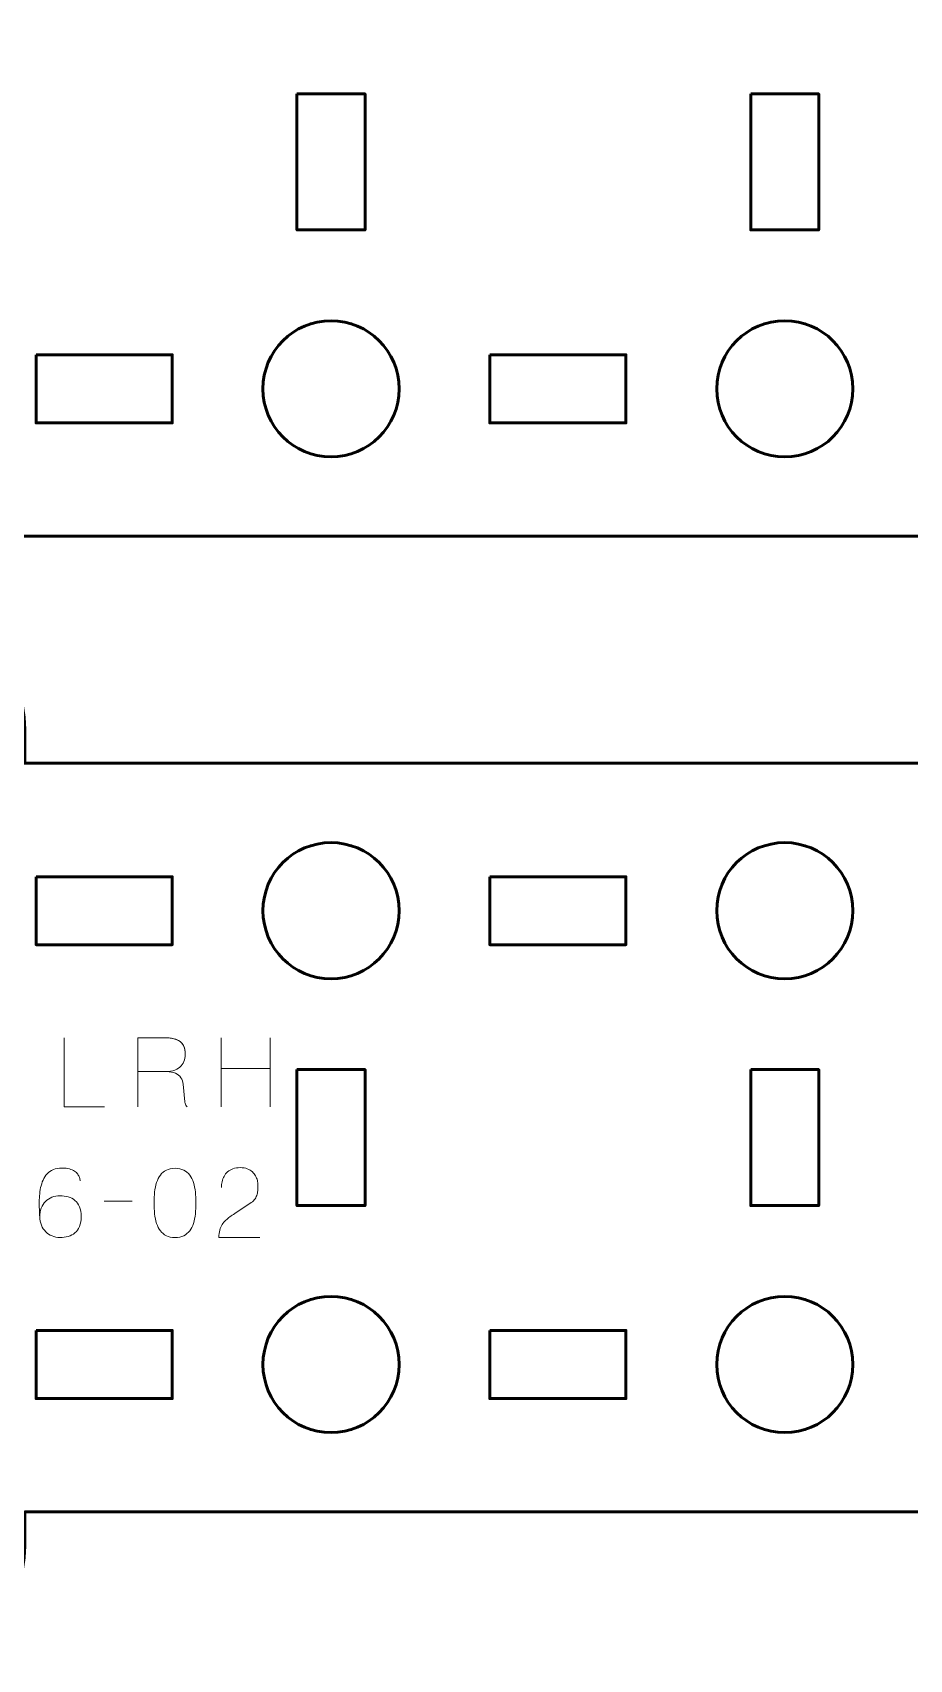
# Model space of a CAD drawing. Header units: centimetres. Extents: x -26.1 to 5.1, y -32.2 to 2.5.
# Drawn here: x -22.82 to -18.95, y -27.33 to -20.15 of the extents above; entities that cross this region are included whole.
import ezdxf

# ---------------------------------------------------------------- set-up
doc = ezdxf.new("R2010")
doc.units = ezdxf.units.CM
doc.header["$MEASUREMENT"] = 0
doc.layers.add('Layer 1', color=7, linetype='Continuous')

msp = doc.modelspace()

# ---------------------------------------------------------------- linework, layer by layer
at = {"layer": 'Layer 1', "color": 114, "lineweight": 53}
for points, knots in [([(-18.15001, -15.07498), (-18.15001, -15.07498), (-18.15001, -5.57495), (-18.15001, -5.57495), (-18.15001, -5.57495), (-18.15001, -5.29798), (-17.92692, -5.07499), (-17.64992, -5.07499), (-17.64992, -5.07499), (-17.64992, -5.07499), (-15.09999, -5.07499), (-15.09999, -5.07499), (-15.09999, -5.07499), (-15.09999, -5.07499), (-15.09999, -8.72499), (-15.09999, -8.72499), (-15.09999, -8.72499), (-15.09999, -9.05631), (-14.83131, -9.32499), (-14.49999, -9.32499), (-14.49999, -9.32499), (-14.16867, -9.32499), (-13.89999, -9.05631), (-13.89999, -8.72499), (-13.89999, -8.72499), (-13.89999, -8.72499), (-13.89999, -5.07499), (-13.89999, -5.07499), (-13.89999, -5.07499), (-13.89999, -5.07499), (-11.34995, -5.07499), (-11.34995, -5.07499), (-11.34995, -5.07499), (-11.07298, -5.07499), (-10.84999, -5.29798), (-10.84999, -5.57495), (-10.84999, -5.57495), (-10.84999, -5.57495), (-10.84999, -15.07498), (-10.84999, -15.07498), (-10.84999, -15.07498), (-10.84999, -15.07498), (-3.34996, -15.07498), (-3.34996, -15.07498), (-3.34996, -15.07498), (-3.07299, -15.07498), (-2.85, -15.29807), (-2.85, -15.57507), (-2.85, -15.57507), (-2.85, -15.57507), (-2.85, -21.87504), (-2.85, -21.87504), (-2.85, -21.87504), (-2.85, -22.15201), (-3.07299, -22.375), (-3.34996, -22.375), (-3.34996, -22.375), (-3.34996, -22.375), (-25.64989, -22.375), (-25.64989, -22.375), (-25.64989, -22.375), (-25.92689, -22.375), (-26.14999, -22.15201), (-26.14999, -21.87504), (-26.14999, -21.87504), (-26.14999, -21.87504), (-26.14999, -15.57507), (-26.14999, -15.57507), (-26.14999, -15.57507), (-26.14999, -15.29807), (-25.92689, -15.07498), (-25.64989, -15.07498), (-25.64989, -15.07498), (-25.64989, -15.07498), (-18.15001, -15.07498), (-18.15001, -15.07498)], [0, 0, 0, 0, 0.0526316, 0.0526316, 0.0526316, 0.0526316, 0.1052632, 0.1052632, 0.1052632, 0.1052632, 0.1578947, 0.1578947, 0.1578947, 0.1578947, 0.2105263, 0.2105263, 0.2105263, 0.2105263, 0.2631579, 0.2631579, 0.2631579, 0.2631579, 0.3157895, 0.3157895, 0.3157895, 0.3157895, 0.3684211, 0.3684211, 0.3684211, 0.3684211, 0.4210526, 0.4210526, 0.4210526, 0.4210526, 0.4736842, 0.4736842, 0.4736842, 0.4736842, 0.5263158, 0.5263158, 0.5263158, 0.5263158, 0.5789474, 0.5789474, 0.5789474, 0.5789474, 0.6315789, 0.6315789, 0.6315789, 0.6315789, 0.6842105, 0.6842105, 0.6842105, 0.6842105, 0.7368421, 0.7368421, 0.7368421, 0.7368421, 0.7894737, 0.7894737, 0.7894737, 0.7894737, 0.8421053, 0.8421053, 0.8421053, 0.8421053, 0.8947368, 0.8947368, 0.8947368, 0.8947368, 0.9473684, 0.9473684, 0.9473684, 0.9473684, 1, 1, 1, 1]), ([(-25.34997, -26.72503), (-25.34997, -26.72503), (-25.34998, -26.32503), (-25.34998, -26.32503), (-25.34998, -26.32503), (-25.34998, -26.32503), (-24.84997, -26.32503), (-24.84997, -26.32503), (-24.84997, -26.32503), (-24.84997, -26.32503), (-24.84996, -26.52503), (-24.84996, -26.52503), (-24.84996, -26.52503), (-24.84996, -26.52503), (-24.24997, -26.52503), (-24.24997, -26.52503), (-24.24997, -26.52503), (-24.24997, -26.1417), (-24.24997, -25.90836), (-24.24997, -25.52503), (-24.24997, -25.52503), (-24.24997, -25.52503), (-24.84996, -25.52503), (-24.84996, -25.52503), (-24.84996, -25.52503), (-24.84996, -25.52503), (-24.84997, -25.72503), (-24.84997, -25.72503), (-24.84997, -25.72503), (-24.84997, -25.72503), (-25.34997, -25.72503), (-25.34997, -25.72503), (-25.34997, -25.72503), (-25.34997, -25.72503), (-25.34997, -25.32503), (-25.34997, -25.32503), (-25.34997, -25.32503), (-25.34997, -25.32503), (-25.64997, -25.32503), (-25.64997, -25.32503), (-25.64997, -25.32503), (-25.64997, -25.32503), (-25.64997, -24.72503), (-25.64997, -24.72503), (-25.64997, -24.72503), (-25.64997, -24.72503), (-25.34997, -24.72503), (-25.34997, -24.72503), (-25.34997, -24.72503), (-25.34997, -24.72503), (-25.34998, -24.32503), (-25.34998, -24.32503), (-25.34998, -24.32503), (-25.34998, -24.32503), (-24.84997, -24.32503), (-24.84997, -24.32503), (-24.84997, -24.32503), (-24.84997, -24.32503), (-24.84996, -24.52503), (-24.84996, -24.52503), (-24.84996, -24.52503), (-24.84996, -24.52503), (-24.24997, -24.52503), (-24.24997, -24.52503), (-24.24997, -24.52503), (-24.24997, -24.1417), (-24.24997, -23.90836), (-24.24997, -23.52503), (-24.24997, -23.52503), (-24.24997, -23.52503), (-24.84996, -23.52503), (-24.84996, -23.52503), (-24.84996, -23.52503), (-24.84996, -23.52503), (-24.84997, -23.72503), (-24.84997, -23.72503), (-24.84997, -23.72503), (-24.84997, -23.72503), (-25.34997, -23.72503), (-25.34997, -23.72503), (-25.34997, -23.72503), (-25.34997, -23.72503), (-25.34997, -23.32503), (-25.34997, -23.32503), (-25.34997, -23.32503), (-25.34997, -23.32503), (-25.64997, -23.32503), (-25.64997, -23.32503), (-25.64997, -23.32503), (-25.64997, -23.32503), (-25.64997, -22.73753), (-25.64997, -22.73753), (-25.64997, -22.73753), (-25.64997, -22.73753), (-23.64997, -22.72691), (-23.64997, -22.72691), (-23.64997, -22.72691), (-23.64997, -22.72691), (-23.64997, -23.32503), (-23.64997, -23.32503), (-23.64997, -23.32503), (-23.64997, -23.32503), (-23.34997, -23.32503), (-23.34997, -23.32503), (-23.34997, -23.32503), (-23.34997, -23.32503), (-23.34997, -22.72503), (-23.34997, -22.72503), (-23.34997, -22.72503), (-23.07388, -22.72503), (-22.84997, -22.94894), (-22.84997, -23.22503), (-22.84997, -23.22503), (-22.84997, -23.22503), (-22.84997, -23.375), (-22.84997, -23.375), (-22.84997, -23.375), (-22.84997, -23.375), (-14.14999, -23.375), (-14.14999, -23.375), (-14.14999, -23.375), (-14.14999, -23.375), (-14.14999, -23.22503), (-14.14999, -23.22503), (-14.14999, -23.22503), (-14.14999, -22.94894), (-13.92608, -22.72503), (-13.64999, -22.72503), (-13.64999, -22.72503), (-13.64999, -22.72503), (-13.64999, -23.32503), (-13.64999, -23.32503), (-13.64999, -23.32503), (-13.64999, -23.32503), (-13.34999, -23.32503), (-13.34999, -23.32503), (-13.34999, -23.32503), (-13.34999, -23.32503), (-13.34999, -22.72503), (-13.34999, -22.72503), (-13.34999, -22.72503), (-13.34999, -22.72503), (-11.64998, -22.72503), (-11.64998, -22.72503), (-11.64998, -22.72503), (-11.64998, -22.72503), (-11.64999, -22.72503), (-11.64999, -22.72503), (-11.64999, -22.72503), (-11.64999, -22.72503), (-11.34999, -22.72503), (-11.34999, -22.72503), (-11.34999, -22.72503), (-11.34999, -22.72503), (-11.34999, -23.32503), (-11.34999, -23.32503), (-11.34999, -23.32503), (-11.34999, -23.32503), (-11.64999, -23.32503), (-11.64999, -23.32503), (-11.64999, -23.32503), (-11.64999, -23.32503), (-11.64998, -23.72503), (-11.64998, -23.72503), (-11.64998, -23.72503), (-11.64998, -23.72503), (-12.14999, -23.72503), (-12.14999, -23.72503), (-12.14999, -23.72503), (-12.14999, -23.72503), (-12.15, -23.52503), (-12.15, -23.52503), (-12.15, -23.52503), (-12.15, -23.52503), (-12.74999, -23.52503), (-12.74999, -23.52503), (-12.74999, -23.52503), (-12.74999, -23.90836), (-12.74999, -24.1417), (-12.74999, -24.52503), (-12.74999, -24.52503), (-12.74999, -24.52503), (-12.15, -24.52503), (-12.15, -24.52503), (-12.15, -24.52503), (-12.15, -24.52503), (-12.14999, -24.32503), (-12.14999, -24.32503), (-12.14999, -24.32503), (-12.14999, -24.32503), (-11.64999, -24.32503), (-11.64999, -24.32503), (-11.64999, -24.32503), (-11.64999, -24.32503), (-11.64999, -24.72503), (-11.64999, -24.72503), (-11.64999, -24.72503), (-11.64999, -24.72503), (-11.34999, -24.72503), (-11.34999, -24.72503), (-11.34999, -24.72503), (-11.34999, -24.72503), (-11.34999, -25.32503), (-11.34999, -25.32503), (-11.34999, -25.32503), (-11.34999, -25.32503), (-11.64999, -25.32503), (-11.64999, -25.32503), (-11.64999, -25.32503), (-11.64999, -25.32503), (-11.64998, -25.72503), (-11.64998, -25.72503), (-11.64998, -25.72503), (-11.64998, -25.72503), (-12.14999, -25.72503), (-12.14999, -25.72503), (-12.14999, -25.72503), (-12.14999, -25.72503), (-12.15, -25.52503), (-12.15, -25.52503), (-12.15, -25.52503), (-12.15, -25.52503), (-12.74999, -25.52503), (-12.74999, -25.52503), (-12.74999, -25.52503), (-12.74999, -25.90836), (-12.74999, -26.1417), (-12.74999, -26.52503), (-12.74999, -26.52503), (-12.74999, -26.52503), (-12.15, -26.52503), (-12.15, -26.52503), (-12.15, -26.52503), (-12.15, -26.52503), (-12.14999, -26.32503), (-12.14999, -26.32503), (-12.14999, -26.32503), (-12.14999, -26.32503), (-11.64999, -26.32503), (-11.64999, -26.32503), (-11.64999, -26.32503), (-11.64999, -26.32503), (-11.64999, -26.72503), (-11.64999, -26.72503), (-11.64999, -26.72503), (-11.64999, -26.72503), (-11.34999, -26.72503), (-11.34999, -26.72503), (-11.34999, -26.72503), (-11.34999, -26.72503), (-11.34999, -27.31253), (-11.34999, -27.31253), (-11.34999, -27.31253), (-11.34999, -27.31253), (-13.34999, -27.32315), (-13.34999, -27.32315), (-13.34999, -27.32315), (-13.34999, -27.32315), (-13.34999, -26.72503), (-13.34999, -26.72503), (-13.34999, -26.72503), (-13.34999, -26.72503), (-13.64999, -26.72503), (-13.64999, -26.72503), (-13.64999, -26.72503), (-13.64999, -26.72503), (-13.64999, -27.32503), (-13.64999, -27.32503), (-13.64999, -27.32503), (-13.92608, -27.32503), (-14.14999, -27.10112), (-14.14999, -26.82503), (-14.14999, -26.82503), (-14.14999, -26.82503), (-14.14999, -26.67498), (-14.14999, -26.67498), (-14.14999, -26.67498), (-14.14999, -26.67498), (-22.84997, -26.67498), (-22.84997, -26.67498), (-22.84997, -26.67498), (-22.84997, -26.67498), (-22.84997, -26.82503), (-22.84997, -26.82503), (-22.84997, -26.82503), (-22.84997, -27.10112), (-23.07388, -27.32503), (-23.34997, -27.32503), (-23.34997, -27.32503), (-23.34997, -27.32503), (-23.34997, -26.72503), (-23.34997, -26.72503), (-23.34997, -26.72503), (-23.34997, -26.72503), (-23.64997, -26.72503), (-23.64997, -26.72503), (-23.64997, -26.72503), (-23.64997, -26.72503), (-23.64997, -27.32503), (-23.64997, -27.32503), (-23.64997, -27.32503), (-23.64997, -27.32503), (-25.34998, -27.32503), (-25.34998, -27.32503), (-25.34998, -27.32503), (-25.34998, -27.32503), (-25.34997, -27.32503), (-25.34997, -27.32503), (-25.34997, -27.32503), (-25.34997, -27.32503), (-25.64997, -27.32503), (-25.64997, -27.32503), (-25.64997, -27.32503), (-25.64997, -27.32503), (-25.64997, -26.72503), (-25.64997, -26.72503), (-25.64997, -26.72503), (-25.64997, -26.72503), (-25.34997, -26.72503), (-25.34997, -26.72503)], [0, 0, 0, 0, 0.0125, 0.0125, 0.0125, 0.0125, 0.025, 0.025, 0.025, 0.025, 0.0375, 0.0375, 0.0375, 0.0375, 0.05, 0.05, 0.05, 0.05, 0.0625, 0.0625, 0.0625, 0.0625, 0.075, 0.075, 0.075, 0.075, 0.0875, 0.0875, 0.0875, 0.0875, 0.1, 0.1, 0.1, 0.1, 0.1125, 0.1125, 0.1125, 0.1125, 0.125, 0.125, 0.125, 0.125, 0.1375, 0.1375, 0.1375, 0.1375, 0.15, 0.15, 0.15, 0.15, 0.1625, 0.1625, 0.1625, 0.1625, 0.175, 0.175, 0.175, 0.175, 0.1875, 0.1875, 0.1875, 0.1875, 0.2, 0.2, 0.2, 0.2, 0.2125, 0.2125, 0.2125, 0.2125, 0.225, 0.225, 0.225, 0.225, 0.2375, 0.2375, 0.2375, 0.2375, 0.25, 0.25, 0.25, 0.25, 0.2625, 0.2625, 0.2625, 0.2625, 0.275, 0.275, 0.275, 0.275, 0.2875, 0.2875, 0.2875, 0.2875, 0.3, 0.3, 0.3, 0.3, 0.3125, 0.3125, 0.3125, 0.3125, 0.325, 0.325, 0.325, 0.325, 0.3375, 0.3375, 0.3375, 0.3375, 0.35, 0.35, 0.35, 0.35, 0.3625, 0.3625, 0.3625, 0.3625, 0.375, 0.375, 0.375, 0.375, 0.3875, 0.3875, 0.3875, 0.3875, 0.4, 0.4, 0.4, 0.4, 0.4125, 0.4125, 0.4125, 0.4125, 0.425, 0.425, 0.425, 0.425, 0.4375, 0.4375, 0.4375, 0.4375, 0.45, 0.45, 0.45, 0.45, 0.4625, 0.4625, 0.4625, 0.4625, 0.475, 0.475, 0.475, 0.475, 0.4875, 0.4875, 0.4875, 0.4875, 0.5, 0.5, 0.5, 0.5, 0.5125, 0.5125, 0.5125, 0.5125, 0.525, 0.525, 0.525, 0.525, 0.5375, 0.5375, 0.5375, 0.5375, 0.55, 0.55, 0.55, 0.55, 0.5625, 0.5625, 0.5625, 0.5625, 0.575, 0.575, 0.575, 0.575, 0.5875, 0.5875, 0.5875, 0.5875, 0.6, 0.6, 0.6, 0.6, 0.6125, 0.6125, 0.6125, 0.6125, 0.625, 0.625, 0.625, 0.625, 0.6375, 0.6375, 0.6375, 0.6375, 0.65, 0.65, 0.65, 0.65, 0.6625, 0.6625, 0.6625, 0.6625, 0.675, 0.675, 0.675, 0.675, 0.6875, 0.6875, 0.6875, 0.6875, 0.7, 0.7, 0.7, 0.7, 0.7125, 0.7125, 0.7125, 0.7125, 0.725, 0.725, 0.725, 0.725, 0.7375, 0.7375, 0.7375, 0.7375, 0.75, 0.75, 0.75, 0.75, 0.7625, 0.7625, 0.7625, 0.7625, 0.775, 0.775, 0.775, 0.775, 0.7875, 0.7875, 0.7875, 0.7875, 0.8, 0.8, 0.8, 0.8, 0.8125, 0.8125, 0.8125, 0.8125, 0.825, 0.825, 0.825, 0.825, 0.8375, 0.8375, 0.8375, 0.8375, 0.85, 0.85, 0.85, 0.85, 0.8625, 0.8625, 0.8625, 0.8625, 0.875, 0.875, 0.875, 0.875, 0.8875, 0.8875, 0.8875, 0.8875, 0.9, 0.9, 0.9, 0.9, 0.9125, 0.9125, 0.9125, 0.9125, 0.925, 0.925, 0.925, 0.925, 0.9375, 0.9375, 0.9375, 0.9375, 0.95, 0.95, 0.95, 0.95, 0.9625, 0.9625, 0.9625, 0.9625, 0.975, 0.975, 0.975, 0.975, 0.9875, 0.9875, 0.9875, 0.9875, 1, 1, 1, 1])]:
    msp.add_open_spline(points, degree=3, knots=knots, dxfattribs=at)
at = {"layer": 'Layer 1', "lineweight": 53}
for points in [[(-21.65004, -20.42505), (-21.65004, -20.42505), (-21.35003, -20.42505), (-21.35003, -20.42505), (-21.35003, -20.42505), (-21.35003, -20.42505), (-21.35003, -21.02506), (-21.35003, -21.02506), (-21.35003, -21.02506), (-21.35003, -21.02506), (-21.65004, -21.02506), (-21.65004, -21.02506), (-21.65004, -21.02506), (-21.65004, -21.02506), (-21.65004, -20.42505), (-21.65004, -20.42505)], [(-19.64993, -20.42505), (-19.64993, -20.42505), (-19.34992, -20.42505), (-19.34992, -20.42505), (-19.34992, -20.42505), (-19.34992, -20.42505), (-19.34992, -21.02506), (-19.34992, -21.02506), (-19.34992, -21.02506), (-19.34992, -21.02506), (-19.64993, -21.02506), (-19.64993, -21.02506), (-19.64993, -21.02506), (-19.64993, -21.02506), (-19.64993, -20.42505), (-19.64993, -20.42505)], [(-21.19996, -21.72497), (-21.19996, -21.89074), (-21.3343, -22.02497), (-21.49996, -22.02497), (-21.49996, -22.02497), (-21.66559, -22.02497), (-21.79997, -21.89074), (-21.79997, -21.72497), (-21.79997, -21.72497), (-21.79997, -21.5593), (-21.66559, -21.42497), (-21.49996, -21.42497), (-21.49996, -21.42497), (-21.3343, -21.42497), (-21.19996, -21.5593), (-21.19996, -21.72497)], [(-19.19999, -21.72497), (-19.19999, -21.89074), (-19.33423, -22.02497), (-19.5, -22.02497), (-19.5, -22.02497), (-19.66566, -22.02497), (-19.8, -21.89074), (-19.8, -21.72497), (-19.8, -21.72497), (-19.8, -21.5593), (-19.66566, -21.42497), (-19.5, -21.42497), (-19.5, -21.42497), (-19.33423, -21.42497), (-19.19999, -21.5593), (-19.19999, -21.72497)], [(-22.79998, -21.57504), (-22.79998, -21.57504), (-22.19998, -21.57504), (-22.19998, -21.57504), (-22.19998, -21.57504), (-22.19998, -21.57504), (-22.19998, -21.87504), (-22.19998, -21.87504), (-22.19998, -21.87504), (-22.19998, -21.87504), (-22.79998, -21.87504), (-22.79998, -21.87504), (-22.79998, -21.87504), (-22.79998, -21.87504), (-22.79998, -21.57504), (-22.79998, -21.57504)], [(-20.79991, -21.57504), (-20.79991, -21.57504), (-20.19991, -21.57504), (-20.19991, -21.57504), (-20.19991, -21.57504), (-20.19991, -21.57504), (-20.19991, -21.87504), (-20.19991, -21.87504), (-20.19991, -21.87504), (-20.19991, -21.87504), (-20.79991, -21.87504), (-20.79991, -21.87504), (-20.79991, -21.87504), (-20.79991, -21.87504), (-20.79991, -21.57504), (-20.79991, -21.57504)], [(-21.1999, -24.02503), (-21.1999, -24.1908), (-21.33428, -24.32503), (-21.49991, -24.32503), (-21.49991, -24.32503), (-21.66568, -24.32503), (-21.79991, -24.1908), (-21.79991, -24.02503), (-21.79991, -24.02503), (-21.79991, -23.85937), (-21.66568, -23.72503), (-21.49991, -23.72503), (-21.49991, -23.72503), (-21.33428, -23.72503), (-21.1999, -23.85937), (-21.1999, -24.02503)], [(-19.19997, -24.02503), (-19.19997, -24.1908), (-19.33431, -24.32503), (-19.49997, -24.32503), (-19.49997, -24.32503), (-19.6656, -24.32503), (-19.79998, -24.1908), (-19.79998, -24.02503), (-19.79998, -24.02503), (-19.79998, -23.85937), (-19.6656, -23.72503), (-19.49997, -23.72503), (-19.49997, -23.72503), (-19.33431, -23.72503), (-19.19997, -23.85937), (-19.19997, -24.02503)], [(-22.79996, -23.8751), (-22.79996, -23.8751), (-22.19996, -23.8751), (-22.19996, -23.8751), (-22.19996, -23.8751), (-22.19996, -23.8751), (-22.19996, -24.1751), (-22.19996, -24.1751), (-22.19996, -24.1751), (-22.19996, -24.1751), (-22.79996, -24.1751), (-22.79996, -24.1751), (-22.79996, -24.1751), (-22.79996, -24.1751), (-22.79996, -23.8751), (-22.79996, -23.8751)], [(-20.8, -23.8751), (-20.8, -23.8751), (-20.19999, -23.8751), (-20.19999, -23.8751), (-20.19999, -23.8751), (-20.19999, -23.8751), (-20.19999, -24.1751), (-20.19999, -24.1751), (-20.19999, -24.1751), (-20.19999, -24.1751), (-20.8, -24.1751), (-20.8, -24.1751), (-20.8, -24.1751), (-20.8, -24.1751), (-20.8, -23.8751), (-20.8, -23.8751)], [(-21.64998, -24.72505), (-21.64998, -24.72505), (-21.34998, -24.72505), (-21.34998, -24.72505), (-21.34998, -24.72505), (-21.34998, -24.72505), (-21.34998, -25.32504), (-21.34998, -25.32504), (-21.34998, -25.32504), (-21.34998, -25.32504), (-21.64998, -25.32504), (-21.64998, -25.32504), (-21.64998, -25.32504), (-21.64998, -25.32504), (-21.64998, -24.72505), (-21.64998, -24.72505)], [(-19.65005, -24.72505), (-19.65005, -24.72505), (-19.35004, -24.72505), (-19.35004, -24.72505), (-19.35004, -24.72505), (-19.35004, -24.72505), (-19.35004, -25.32504), (-19.35004, -25.32504), (-19.35004, -25.32504), (-19.35004, -25.32504), (-19.65005, -25.32504), (-19.65005, -25.32504), (-19.65005, -25.32504), (-19.65005, -25.32504), (-19.65005, -24.72505), (-19.65005, -24.72505)], [(-21.1999, -26.02509), (-21.1999, -26.19072), (-21.33428, -26.3251), (-21.49991, -26.3251), (-21.49991, -26.3251), (-21.66568, -26.3251), (-21.79991, -26.19072), (-21.79991, -26.02509), (-21.79991, -26.02509), (-21.79991, -25.85932), (-21.66568, -25.72509), (-21.49991, -25.72509), (-21.49991, -25.72509), (-21.33428, -25.72509), (-21.1999, -25.85932), (-21.1999, -26.02509)], [(-19.19997, -26.02509), (-19.19997, -26.19072), (-19.33431, -26.3251), (-19.49997, -26.3251), (-19.49997, -26.3251), (-19.6656, -26.3251), (-19.79998, -26.19072), (-19.79998, -26.02509), (-19.79998, -26.02509), (-19.79998, -25.85932), (-19.6656, -25.72509), (-19.49997, -25.72509), (-19.49997, -25.72509), (-19.33431, -25.72509), (-19.19997, -25.85932), (-19.19997, -26.02509)], [(-22.79996, -25.87502), (-22.79996, -25.87502), (-22.19996, -25.87502), (-22.19996, -25.87502), (-22.19996, -25.87502), (-22.19996, -25.87502), (-22.19996, -26.17502), (-22.19996, -26.17502), (-22.19996, -26.17502), (-22.19996, -26.17502), (-22.79996, -26.17502), (-22.79996, -26.17502), (-22.79996, -26.17502), (-22.79996, -26.17502), (-22.79996, -25.87502), (-22.79996, -25.87502)], [(-20.8, -25.87502), (-20.8, -25.87502), (-20.19999, -25.87502), (-20.19999, -25.87502), (-20.19999, -25.87502), (-20.19999, -25.87502), (-20.19999, -26.17502), (-20.19999, -26.17502), (-20.19999, -26.17502), (-20.19999, -26.17502), (-20.8, -26.17502), (-20.8, -26.17502), (-20.8, -26.17502), (-20.8, -26.17502), (-20.8, -25.87502), (-20.8, -25.87502)]]:
    msp.add_open_spline(points, degree=3, knots=[0, 0, 0, 0, 0.25, 0.25, 0.25, 0.25, 0.5, 0.5, 0.5, 0.5, 0.75, 0.75, 0.75, 0.75, 1, 1, 1, 1], dxfattribs=at)
at = {"layer": 'Layer 1', "color": 30, "lineweight": 9}
for points, knots in [([(-22.49849, -24.89001), (-22.49849, -24.89001), (-22.67671, -24.89001), (-22.67671, -24.89001), (-22.67671, -24.89001), (-22.67671, -24.89001), (-22.67671, -24.58479), (-22.67671, -24.58479), (-22.67671, -24.58479), (-22.67671, -24.58479), (-22.67671, -24.89001), (-22.67671, -24.89001), (-22.67671, -24.89001), (-22.67671, -24.89001), (-22.49849, -24.89001), (-22.49849, -24.89001)], [0, 0, 0, 0, 0.25, 0.25, 0.25, 0.25, 0.5, 0.5, 0.5, 0.5, 0.75, 0.75, 0.75, 0.75, 1, 1, 1, 1]), ([(-22.35075, -24.89001), (-22.35075, -24.89001), (-22.35075, -24.58479), (-22.35075, -24.58479), (-22.35075, -24.58479), (-22.35075, -24.58479), (-22.23941, -24.58479), (-22.23941, -24.58479), (-22.23941, -24.58479), (-22.22389, -24.58479), (-22.21063, -24.58585), (-22.19969, -24.58789), (-22.19969, -24.58789), (-22.18869, -24.58994), (-22.17958, -24.5929), (-22.17239, -24.59678), (-22.17239, -24.59678), (-22.16519, -24.60066), (-22.15955, -24.60539), (-22.15538, -24.61096), (-22.15538, -24.61096), (-22.15115, -24.61647), (-22.14819, -24.62275), (-22.14628, -24.62973), (-22.14628, -24.62973), (-22.14438, -24.63672), (-22.14325, -24.64427), (-22.1429, -24.65252), (-22.1429, -24.65252), (-22.1424, -24.66289), (-22.14353, -24.67291), (-22.14621, -24.68258), (-22.14621, -24.68258), (-22.14896, -24.69231), (-22.15369, -24.70099), (-22.16039, -24.70875), (-22.16039, -24.70875), (-22.16717, -24.71652), (-22.17627, -24.72265), (-22.18784, -24.72724), (-22.18784, -24.72724), (-22.19941, -24.73176), (-22.21373, -24.73415), (-22.23095, -24.73422), (-22.23095, -24.73422), (-22.23095, -24.73422), (-22.35075, -24.73422), (-22.35075, -24.73422), (-22.35075, -24.73422), (-22.35075, -24.73422), (-22.23095, -24.73422), (-22.23095, -24.73422), (-22.23095, -24.73422), (-22.21409, -24.73415), (-22.1999, -24.73176), (-22.1884, -24.72724), (-22.1884, -24.72724), (-22.1769, -24.72265), (-22.16773, -24.71652), (-22.16089, -24.70875), (-22.16089, -24.70875), (-22.15404, -24.70099), (-22.14925, -24.69231), (-22.14642, -24.68258), (-22.14642, -24.68258), (-22.1436, -24.67291), (-22.1424, -24.66289), (-22.1429, -24.65252), (-22.1429, -24.65252), (-22.14332, -24.64222), (-22.14508, -24.63291), (-22.14819, -24.62458), (-22.14819, -24.62458), (-22.15122, -24.61633), (-22.1563, -24.6092), (-22.16336, -24.60327), (-22.16336, -24.60327), (-22.17041, -24.59735), (-22.18015, -24.59276), (-22.1925, -24.58959), (-22.1925, -24.58959), (-22.20484, -24.58641), (-22.22051, -24.58479), (-22.23941, -24.58479), (-22.23941, -24.58479), (-22.23941, -24.58479), (-22.35075, -24.58479), (-22.35075, -24.58479), (-22.35075, -24.58479), (-22.35075, -24.58479), (-22.35075, -24.89001), (-22.35075, -24.89001)], [0, 0, 0, 0, 0.0434783, 0.0434783, 0.0434783, 0.0434783, 0.0869565, 0.0869565, 0.0869565, 0.0869565, 0.1304348, 0.1304348, 0.1304348, 0.1304348, 0.173913, 0.173913, 0.173913, 0.173913, 0.2173913, 0.2173913, 0.2173913, 0.2173913, 0.2608696, 0.2608696, 0.2608696, 0.2608696, 0.3043478, 0.3043478, 0.3043478, 0.3043478, 0.3478261, 0.3478261, 0.3478261, 0.3478261, 0.3913043, 0.3913043, 0.3913043, 0.3913043, 0.4347826, 0.4347826, 0.4347826, 0.4347826, 0.4782609, 0.4782609, 0.4782609, 0.4782609, 0.5217391, 0.5217391, 0.5217391, 0.5217391, 0.5652174, 0.5652174, 0.5652174, 0.5652174, 0.6086957, 0.6086957, 0.6086957, 0.6086957, 0.6521739, 0.6521739, 0.6521739, 0.6521739, 0.6956522, 0.6956522, 0.6956522, 0.6956522, 0.7391304, 0.7391304, 0.7391304, 0.7391304, 0.7826087, 0.7826087, 0.7826087, 0.7826087, 0.826087, 0.826087, 0.826087, 0.826087, 0.8695652, 0.8695652, 0.8695652, 0.8695652, 0.9130435, 0.9130435, 0.9130435, 0.9130435, 0.9565217, 0.9565217, 0.9565217, 0.9565217, 1, 1, 1, 1]), ([(-21.98372, -24.89001), (-21.98372, -24.89001), (-21.98372, -24.7211), (-21.98372, -24.7211), (-21.98372, -24.7211), (-21.98372, -24.7211), (-21.76825, -24.7211), (-21.76825, -24.7211), (-21.76825, -24.7211), (-21.76825, -24.7211), (-21.76825, -24.89001), (-21.76825, -24.89001), (-21.76825, -24.89001), (-21.76825, -24.89001), (-21.76825, -24.58521), (-21.76825, -24.58521), (-21.76825, -24.58521), (-21.76825, -24.58521), (-21.76825, -24.7211), (-21.76825, -24.7211), (-21.76825, -24.7211), (-21.76825, -24.7211), (-21.98372, -24.7211), (-21.98372, -24.7211), (-21.98372, -24.7211), (-21.98372, -24.7211), (-21.98372, -24.58521), (-21.98372, -24.58521), (-21.98372, -24.58521), (-21.98372, -24.58521), (-21.98372, -24.89001), (-21.98372, -24.89001)], [0, 0, 0, 0, 0.125, 0.125, 0.125, 0.125, 0.25, 0.25, 0.25, 0.25, 0.375, 0.375, 0.375, 0.375, 0.5, 0.5, 0.5, 0.5, 0.625, 0.625, 0.625, 0.625, 0.75, 0.75, 0.75, 0.75, 0.875, 0.875, 0.875, 0.875, 1, 1, 1, 1]), ([(-22.13358, -24.89001), (-22.1364, -24.88796), (-22.13852, -24.88549), (-22.14007, -24.8826), (-22.14007, -24.8826), (-22.14163, -24.87971), (-22.14268, -24.87682), (-22.14332, -24.87399), (-22.14332, -24.87399), (-22.14388, -24.87124), (-22.14417, -24.86891), (-22.14417, -24.86715), (-22.14417, -24.86715), (-22.14417, -24.86715), (-22.15179, -24.7901), (-22.15179, -24.7901), (-22.15179, -24.7901), (-22.15263, -24.77903), (-22.15588, -24.76929), (-22.16145, -24.76096), (-22.16145, -24.76096), (-22.1671, -24.75257), (-22.17514, -24.74608), (-22.18572, -24.74135), (-22.18572, -24.74135), (-22.19624, -24.73669), (-22.20936, -24.7343), (-22.22502, -24.73422), (-22.22502, -24.73422), (-22.20936, -24.7343), (-22.19624, -24.73669), (-22.18572, -24.74135), (-22.18572, -24.74135), (-22.17514, -24.74608), (-22.1671, -24.75257), (-22.16145, -24.76096), (-22.16145, -24.76096), (-22.15588, -24.76929), (-22.15263, -24.77903), (-22.15179, -24.7901), (-22.15179, -24.7901), (-22.15179, -24.7901), (-22.14417, -24.86715), (-22.14417, -24.86715), (-22.14417, -24.86715), (-22.14417, -24.86891), (-22.14388, -24.87124), (-22.14332, -24.87399), (-22.14332, -24.87399), (-22.14268, -24.87682), (-22.14163, -24.87971), (-22.14007, -24.8826), (-22.14007, -24.8826), (-22.13852, -24.88549), (-22.1364, -24.88796), (-22.13358, -24.89001)], [0, 0, 0, 0, 0.0714286, 0.0714286, 0.0714286, 0.0714286, 0.1428571, 0.1428571, 0.1428571, 0.1428571, 0.2142857, 0.2142857, 0.2142857, 0.2142857, 0.2857143, 0.2857143, 0.2857143, 0.2857143, 0.3571429, 0.3571429, 0.3571429, 0.3571429, 0.4285714, 0.4285714, 0.4285714, 0.4285714, 0.5, 0.5, 0.5, 0.5, 0.5714286, 0.5714286, 0.5714286, 0.5714286, 0.6428571, 0.6428571, 0.6428571, 0.6428571, 0.7142857, 0.7142857, 0.7142857, 0.7142857, 0.7857143, 0.7857143, 0.7857143, 0.7857143, 0.8571429, 0.8571429, 0.8571429, 0.8571429, 0.9285714, 0.9285714, 0.9285714, 0.9285714, 1, 1, 1, 1]), ([(-22.78402, -25.37346), (-22.78395, -25.35963), (-22.7817, -25.34714), (-22.77718, -25.33585), (-22.77718, -25.33585), (-22.77274, -25.32463), (-22.76646, -25.31497), (-22.75834, -25.30685), (-22.75834, -25.30685), (-22.7503, -25.29881), (-22.74077, -25.2926), (-22.72991, -25.28823), (-22.72991, -25.28823), (-22.71904, -25.28385), (-22.70712, -25.28167), (-22.69428, -25.28159), (-22.69428, -25.28159), (-22.68137, -25.28152), (-22.6693, -25.28315), (-22.65808, -25.28639), (-22.65808, -25.28639), (-22.64686, -25.28957), (-22.63706, -25.29479), (-22.62852, -25.30199), (-22.62852, -25.30199), (-22.61998, -25.30911), (-22.61328, -25.31857), (-22.60848, -25.33035), (-22.60848, -25.33035), (-22.60369, -25.34213), (-22.60122, -25.35645), (-22.60115, -25.37346), (-22.60115, -25.37346), (-22.60122, -25.39046), (-22.60369, -25.40478), (-22.60848, -25.41657), (-22.60848, -25.41657), (-22.61328, -25.42835), (-22.61998, -25.4378), (-22.62852, -25.44493), (-22.62852, -25.44493), (-22.63706, -25.45213), (-22.64686, -25.45735), (-22.65808, -25.46052), (-22.65808, -25.46052), (-22.6693, -25.46377), (-22.68137, -25.46539), (-22.69428, -25.46532), (-22.69428, -25.46532), (-22.70712, -25.46525), (-22.7189, -25.46306), (-22.7297, -25.45869), (-22.7297, -25.45869), (-22.74042, -25.45431), (-22.74973, -25.4481), (-22.75771, -25.43999), (-22.75771, -25.43999), (-22.76568, -25.43195), (-22.77196, -25.42228), (-22.77647, -25.41099), (-22.77647, -25.41099), (-22.78106, -25.39977), (-22.78353, -25.38729), (-22.78402, -25.37346), (-22.78402, -25.37346), (-22.78431, -25.36647), (-22.78466, -25.35815), (-22.78515, -25.34848), (-22.78515, -25.34848), (-22.78565, -25.33874), (-22.78593, -25.32816), (-22.786, -25.3168), (-22.786, -25.3168), (-22.78607, -25.30537), (-22.78572, -25.29359), (-22.7848, -25.28152), (-22.7848, -25.28152), (-22.78395, -25.26939), (-22.78226, -25.25746), (-22.77979, -25.24568), (-22.77979, -25.24568), (-22.77732, -25.23397), (-22.77379, -25.22289), (-22.76914, -25.21252), (-22.76914, -25.21252), (-22.76448, -25.20215), (-22.75848, -25.19298), (-22.75107, -25.185), (-22.75107, -25.185), (-22.7436, -25.17703), (-22.73449, -25.17075), (-22.7237, -25.16617), (-22.7237, -25.16617), (-22.7129, -25.16165), (-22.70013, -25.15932), (-22.68539, -25.15925), (-22.68539, -25.15925), (-22.67255, -25.15932), (-22.66168, -25.16059), (-22.65265, -25.16306), (-22.65265, -25.16306), (-22.64362, -25.16553), (-22.63621, -25.16885), (-22.63028, -25.17294), (-22.63028, -25.17294), (-22.62443, -25.1771), (-22.61977, -25.18162), (-22.61639, -25.18663), (-22.61639, -25.18663), (-22.613, -25.19157), (-22.61046, -25.19658), (-22.60891, -25.20159), (-22.60891, -25.20159), (-22.60728, -25.20659), (-22.60623, -25.21125), (-22.6058, -25.21556), (-22.6058, -25.21556), (-22.60623, -25.21125), (-22.60728, -25.20659), (-22.60891, -25.20159), (-22.60891, -25.20159), (-22.61046, -25.19658), (-22.613, -25.19157), (-22.61639, -25.18663), (-22.61639, -25.18663), (-22.61977, -25.18162), (-22.62443, -25.1771), (-22.63028, -25.17294), (-22.63028, -25.17294), (-22.63621, -25.16885), (-22.64362, -25.16553), (-22.65265, -25.16306), (-22.65265, -25.16306), (-22.66168, -25.16059), (-22.67255, -25.15932), (-22.68539, -25.15925), (-22.68539, -25.15925), (-22.70013, -25.15932), (-22.7129, -25.16165), (-22.7237, -25.16617), (-22.7237, -25.16617), (-22.73449, -25.17075), (-22.7436, -25.17703), (-22.75107, -25.185), (-22.75107, -25.185), (-22.75848, -25.19298), (-22.76448, -25.20215), (-22.76914, -25.21252), (-22.76914, -25.21252), (-22.77379, -25.22289), (-22.77732, -25.23397), (-22.77979, -25.24568), (-22.77979, -25.24568), (-22.78226, -25.25746), (-22.78395, -25.26939), (-22.7848, -25.28152), (-22.7848, -25.28152), (-22.78572, -25.29359), (-22.78607, -25.30537), (-22.786, -25.3168), (-22.786, -25.3168), (-22.78593, -25.32816), (-22.78565, -25.33874), (-22.78515, -25.34848), (-22.78515, -25.34848), (-22.78466, -25.35815), (-22.78431, -25.36647), (-22.78402, -25.37346), (-22.78402, -25.37346), (-22.78353, -25.38729), (-22.78106, -25.39977), (-22.77647, -25.41099), (-22.77647, -25.41099), (-22.77196, -25.42228), (-22.76568, -25.43195), (-22.75771, -25.43999), (-22.75771, -25.43999), (-22.74973, -25.4481), (-22.74042, -25.45431), (-22.7297, -25.45869), (-22.7297, -25.45869), (-22.7189, -25.46306), (-22.70712, -25.46525), (-22.69428, -25.46532), (-22.69428, -25.46532), (-22.68137, -25.46539), (-22.6693, -25.46377), (-22.65808, -25.46052), (-22.65808, -25.46052), (-22.64686, -25.45735), (-22.63706, -25.45213), (-22.62852, -25.44493), (-22.62852, -25.44493), (-22.61998, -25.4378), (-22.61328, -25.42835), (-22.60848, -25.41657), (-22.60848, -25.41657), (-22.60369, -25.40478), (-22.60122, -25.39046), (-22.60115, -25.37346), (-22.60115, -25.37346), (-22.60122, -25.35645), (-22.60369, -25.34213), (-22.60848, -25.33035), (-22.60848, -25.33035), (-22.61328, -25.31857), (-22.61998, -25.30911), (-22.62852, -25.30199), (-22.62852, -25.30199), (-22.63706, -25.29479), (-22.64686, -25.28957), (-22.65808, -25.28639), (-22.65808, -25.28639), (-22.6693, -25.28315), (-22.68137, -25.28152), (-22.69428, -25.28159), (-22.69428, -25.28159), (-22.70712, -25.28167), (-22.71904, -25.28385), (-22.72991, -25.28823), (-22.72991, -25.28823), (-22.74077, -25.2926), (-22.7503, -25.29881), (-22.75834, -25.30685), (-22.75834, -25.30685), (-22.76646, -25.31497), (-22.77274, -25.32463), (-22.77718, -25.33585), (-22.77718, -25.33585), (-22.7817, -25.34714), (-22.78395, -25.35963), (-22.78402, -25.37346)], [0, 0, 0, 0, 0.0172414, 0.0172414, 0.0172414, 0.0172414, 0.0344828, 0.0344828, 0.0344828, 0.0344828, 0.0517241, 0.0517241, 0.0517241, 0.0517241, 0.0689655, 0.0689655, 0.0689655, 0.0689655, 0.0862069, 0.0862069, 0.0862069, 0.0862069, 0.1034483, 0.1034483, 0.1034483, 0.1034483, 0.1206897, 0.1206897, 0.1206897, 0.1206897, 0.137931, 0.137931, 0.137931, 0.137931, 0.1551724, 0.1551724, 0.1551724, 0.1551724, 0.1724138, 0.1724138, 0.1724138, 0.1724138, 0.1896552, 0.1896552, 0.1896552, 0.1896552, 0.2068966, 0.2068966, 0.2068966, 0.2068966, 0.2241379, 0.2241379, 0.2241379, 0.2241379, 0.2413793, 0.2413793, 0.2413793, 0.2413793, 0.2586207, 0.2586207, 0.2586207, 0.2586207, 0.2758621, 0.2758621, 0.2758621, 0.2758621, 0.2931034, 0.2931034, 0.2931034, 0.2931034, 0.3103448, 0.3103448, 0.3103448, 0.3103448, 0.3275862, 0.3275862, 0.3275862, 0.3275862, 0.3448276, 0.3448276, 0.3448276, 0.3448276, 0.362069, 0.362069, 0.362069, 0.362069, 0.3793103, 0.3793103, 0.3793103, 0.3793103, 0.3965517, 0.3965517, 0.3965517, 0.3965517, 0.4137931, 0.4137931, 0.4137931, 0.4137931, 0.4310345, 0.4310345, 0.4310345, 0.4310345, 0.4482759, 0.4482759, 0.4482759, 0.4482759, 0.4655172, 0.4655172, 0.4655172, 0.4655172, 0.4827586, 0.4827586, 0.4827586, 0.4827586, 0.5, 0.5, 0.5, 0.5, 0.5172414, 0.5172414, 0.5172414, 0.5172414, 0.5344828, 0.5344828, 0.5344828, 0.5344828, 0.5517241, 0.5517241, 0.5517241, 0.5517241, 0.5689655, 0.5689655, 0.5689655, 0.5689655, 0.5862069, 0.5862069, 0.5862069, 0.5862069, 0.6034483, 0.6034483, 0.6034483, 0.6034483, 0.6206897, 0.6206897, 0.6206897, 0.6206897, 0.637931, 0.637931, 0.637931, 0.637931, 0.6551724, 0.6551724, 0.6551724, 0.6551724, 0.6724138, 0.6724138, 0.6724138, 0.6724138, 0.6896552, 0.6896552, 0.6896552, 0.6896552, 0.7068966, 0.7068966, 0.7068966, 0.7068966, 0.7241379, 0.7241379, 0.7241379, 0.7241379, 0.7413793, 0.7413793, 0.7413793, 0.7413793, 0.7586207, 0.7586207, 0.7586207, 0.7586207, 0.7758621, 0.7758621, 0.7758621, 0.7758621, 0.7931034, 0.7931034, 0.7931034, 0.7931034, 0.8103448, 0.8103448, 0.8103448, 0.8103448, 0.8275862, 0.8275862, 0.8275862, 0.8275862, 0.8448276, 0.8448276, 0.8448276, 0.8448276, 0.862069, 0.862069, 0.862069, 0.862069, 0.8793103, 0.8793103, 0.8793103, 0.8793103, 0.8965517, 0.8965517, 0.8965517, 0.8965517, 0.9137931, 0.9137931, 0.9137931, 0.9137931, 0.9310345, 0.9310345, 0.9310345, 0.9310345, 0.9482759, 0.9482759, 0.9482759, 0.9482759, 0.9655172, 0.9655172, 0.9655172, 0.9655172, 0.9827586, 0.9827586, 0.9827586, 0.9827586, 1, 1, 1, 1]), ([(-22.18755, -25.46532), (-22.17274, -25.46525), (-22.15997, -25.46264), (-22.14931, -25.45756), (-22.14931, -25.45756), (-22.13873, -25.45248), (-22.12991, -25.44521), (-22.12286, -25.43597), (-22.12286, -25.43597), (-22.11587, -25.42666), (-22.11037, -25.41565), (-22.10628, -25.40295), (-22.10628, -25.40295), (-22.10225, -25.39025), (-22.09936, -25.37635), (-22.09774, -25.36111), (-22.09774, -25.36111), (-22.09604, -25.34587), (-22.0952, -25.32985), (-22.09527, -25.31292), (-22.09527, -25.31292), (-22.0952, -25.29606), (-22.09604, -25.28004), (-22.09774, -25.26487), (-22.09774, -25.26487), (-22.09936, -25.2497), (-22.10225, -25.23573), (-22.10628, -25.22303), (-22.10628, -25.22303), (-22.11037, -25.2104), (-22.11587, -25.1994), (-22.12286, -25.19001), (-22.12286, -25.19001), (-22.12991, -25.1807), (-22.13873, -25.17343), (-22.14931, -25.16835), (-22.14931, -25.16835), (-22.15997, -25.1632), (-22.17274, -25.16059), (-22.18755, -25.16052), (-22.18755, -25.16052), (-22.20237, -25.16059), (-22.21514, -25.1632), (-22.2258, -25.16835), (-22.2258, -25.16835), (-22.23638, -25.17343), (-22.2452, -25.1807), (-22.25225, -25.19001), (-22.25225, -25.19001), (-22.25924, -25.1994), (-22.26474, -25.2104), (-22.26883, -25.22303), (-22.26883, -25.22303), (-22.27286, -25.23573), (-22.27575, -25.2497), (-22.27737, -25.26487), (-22.27737, -25.26487), (-22.27906, -25.28004), (-22.27991, -25.29606), (-22.27984, -25.31292), (-22.27984, -25.31292), (-22.27991, -25.32985), (-22.27906, -25.34587), (-22.27737, -25.36111), (-22.27737, -25.36111), (-22.27575, -25.37635), (-22.27286, -25.39025), (-22.26883, -25.40295), (-22.26883, -25.40295), (-22.26474, -25.41565), (-22.25924, -25.42666), (-22.25225, -25.43597), (-22.25225, -25.43597), (-22.2452, -25.44521), (-22.23638, -25.45248), (-22.2258, -25.45756), (-22.2258, -25.45756), (-22.21514, -25.46264), (-22.20237, -25.46525), (-22.18755, -25.46532)], [0, 0, 0, 0, 0.05, 0.05, 0.05, 0.05, 0.1, 0.1, 0.1, 0.1, 0.15, 0.15, 0.15, 0.15, 0.2, 0.2, 0.2, 0.2, 0.25, 0.25, 0.25, 0.25, 0.3, 0.3, 0.3, 0.3, 0.35, 0.35, 0.35, 0.35, 0.4, 0.4, 0.4, 0.4, 0.45, 0.45, 0.45, 0.45, 0.5, 0.5, 0.5, 0.5, 0.55, 0.55, 0.55, 0.55, 0.6, 0.6, 0.6, 0.6, 0.65, 0.65, 0.65, 0.65, 0.7, 0.7, 0.7, 0.7, 0.75, 0.75, 0.75, 0.75, 0.8, 0.8, 0.8, 0.8, 0.85, 0.85, 0.85, 0.85, 0.9, 0.9, 0.9, 0.9, 0.95, 0.95, 0.95, 0.95, 1, 1, 1, 1]), ([(-22.18755, -25.46532), (-22.17274, -25.46525), (-22.15997, -25.46264), (-22.14931, -25.45756), (-22.14931, -25.45756), (-22.13873, -25.45248), (-22.12991, -25.44521), (-22.12286, -25.43597), (-22.12286, -25.43597), (-22.11587, -25.42666), (-22.11037, -25.41565), (-22.10628, -25.40295), (-22.10628, -25.40295), (-22.10225, -25.39025), (-22.09936, -25.37635), (-22.09774, -25.36111), (-22.09774, -25.36111), (-22.09604, -25.34587), (-22.0952, -25.32985), (-22.09527, -25.31292), (-22.09527, -25.31292), (-22.0952, -25.29606), (-22.09604, -25.28004), (-22.09774, -25.26487), (-22.09774, -25.26487), (-22.09936, -25.2497), (-22.10225, -25.23573), (-22.10628, -25.22303), (-22.10628, -25.22303), (-22.11037, -25.2104), (-22.11587, -25.1994), (-22.12286, -25.19001), (-22.12286, -25.19001), (-22.12991, -25.1807), (-22.13873, -25.17343), (-22.14931, -25.16835), (-22.14931, -25.16835), (-22.15997, -25.1632), (-22.17274, -25.16059), (-22.18755, -25.16052), (-22.18755, -25.16052), (-22.20237, -25.16059), (-22.21514, -25.1632), (-22.2258, -25.16835), (-22.2258, -25.16835), (-22.23638, -25.17343), (-22.2452, -25.1807), (-22.25225, -25.19001), (-22.25225, -25.19001), (-22.25924, -25.1994), (-22.26474, -25.2104), (-22.26883, -25.22303), (-22.26883, -25.22303), (-22.27286, -25.23573), (-22.27575, -25.2497), (-22.27737, -25.26487), (-22.27737, -25.26487), (-22.27906, -25.28004), (-22.27991, -25.29606), (-22.27984, -25.31292), (-22.27984, -25.31292), (-22.27991, -25.32985), (-22.27906, -25.34587), (-22.27737, -25.36111), (-22.27737, -25.36111), (-22.27575, -25.37635), (-22.27286, -25.39025), (-22.26883, -25.40295), (-22.26883, -25.40295), (-22.26474, -25.41565), (-22.25924, -25.42666), (-22.25225, -25.43597), (-22.25225, -25.43597), (-22.2452, -25.44521), (-22.23638, -25.45248), (-22.2258, -25.45756), (-22.2258, -25.45756), (-22.21514, -25.46264), (-22.20237, -25.46525), (-22.18755, -25.46532)], [0, 0, 0, 0, 0.05, 0.05, 0.05, 0.05, 0.1, 0.1, 0.1, 0.1, 0.15, 0.15, 0.15, 0.15, 0.2, 0.2, 0.2, 0.2, 0.25, 0.25, 0.25, 0.25, 0.3, 0.3, 0.3, 0.3, 0.35, 0.35, 0.35, 0.35, 0.4, 0.4, 0.4, 0.4, 0.45, 0.45, 0.45, 0.45, 0.5, 0.5, 0.5, 0.5, 0.55, 0.55, 0.55, 0.55, 0.6, 0.6, 0.6, 0.6, 0.65, 0.65, 0.65, 0.65, 0.7, 0.7, 0.7, 0.7, 0.75, 0.75, 0.75, 0.75, 0.8, 0.8, 0.8, 0.8, 0.85, 0.85, 0.85, 0.85, 0.9, 0.9, 0.9, 0.9, 0.95, 0.95, 0.95, 0.95, 1, 1, 1, 1]), ([(-21.81333, -25.46532), (-21.81333, -25.46532), (-21.99494, -25.46532), (-21.99494, -25.46532), (-21.99494, -25.46532), (-21.99459, -25.45304), (-21.99304, -25.44218), (-21.99042, -25.43286), (-21.99042, -25.43286), (-21.98774, -25.42355), (-21.98415, -25.41537), (-21.9797, -25.40831), (-21.9797, -25.40831), (-21.97518, -25.40126), (-21.97003, -25.39498), (-21.96418, -25.38947), (-21.96418, -25.38947), (-21.95832, -25.3839), (-21.95204, -25.37882), (-21.94527, -25.37402), (-21.94527, -25.37402), (-21.9385, -25.36929), (-21.93151, -25.36457), (-21.92424, -25.35991), (-21.92424, -25.35991), (-21.92424, -25.35991), (-21.85185, -25.31165), (-21.85185, -25.31165), (-21.85185, -25.31165), (-21.84445, -25.30643), (-21.83866, -25.30072), (-21.83457, -25.29458), (-21.83457, -25.29458), (-21.83041, -25.28844), (-21.82751, -25.28195), (-21.82575, -25.2751), (-21.82575, -25.2751), (-21.82406, -25.26833), (-21.823, -25.26135), (-21.82265, -25.25429), (-21.82265, -25.25429), (-21.82229, -25.24716), (-21.82215, -25.24004), (-21.82222, -25.23291), (-21.82222, -25.23291), (-21.82222, -25.22706), (-21.823, -25.22078), (-21.82455, -25.214), (-21.82455, -25.214), (-21.82617, -25.2073), (-21.82871, -25.2006), (-21.83231, -25.19397), (-21.83231, -25.19397), (-21.83591, -25.18733), (-21.84071, -25.18127), (-21.8467, -25.17576), (-21.8467, -25.17576), (-21.8527, -25.17033), (-21.86011, -25.16596), (-21.86893, -25.16264), (-21.86893, -25.16264), (-21.87775, -25.15932), (-21.88812, -25.15763), (-21.90011, -25.15756), (-21.90011, -25.15756), (-21.91218, -25.15763), (-21.92283, -25.15932), (-21.93201, -25.16257), (-21.93201, -25.16257), (-21.94118, -25.16581), (-21.94901, -25.17033), (-21.9555, -25.17604), (-21.9555, -25.17604), (-21.96199, -25.18176), (-21.96721, -25.18839), (-21.9713, -25.1958), (-21.9713, -25.1958), (-21.9754, -25.20321), (-21.97836, -25.21111), (-21.98026, -25.21944), (-21.98026, -25.21944), (-21.98217, -25.22776), (-21.98309, -25.23623), (-21.98309, -25.24477), (-21.98309, -25.24477), (-21.98309, -25.23623), (-21.98217, -25.22776), (-21.98026, -25.21944), (-21.98026, -25.21944), (-21.97836, -25.21111), (-21.9754, -25.20321), (-21.9713, -25.1958), (-21.9713, -25.1958), (-21.96721, -25.18839), (-21.96199, -25.18176), (-21.9555, -25.17604), (-21.9555, -25.17604), (-21.94901, -25.17033), (-21.94118, -25.16581), (-21.93201, -25.16257), (-21.93201, -25.16257), (-21.92283, -25.15932), (-21.91218, -25.15763), (-21.90011, -25.15756), (-21.90011, -25.15756), (-21.88812, -25.15763), (-21.87775, -25.15932), (-21.86893, -25.16264), (-21.86893, -25.16264), (-21.86011, -25.16596), (-21.8527, -25.17033), (-21.8467, -25.17576), (-21.8467, -25.17576), (-21.84071, -25.18127), (-21.83591, -25.18733), (-21.83231, -25.19397), (-21.83231, -25.19397), (-21.82871, -25.2006), (-21.82617, -25.2073), (-21.82455, -25.214), (-21.82455, -25.214), (-21.823, -25.22078), (-21.82222, -25.22706), (-21.82222, -25.23291), (-21.82222, -25.23291), (-21.82215, -25.24004), (-21.82229, -25.24716), (-21.82265, -25.25429), (-21.82265, -25.25429), (-21.823, -25.26135), (-21.82406, -25.26833), (-21.82575, -25.2751), (-21.82575, -25.2751), (-21.82751, -25.28195), (-21.83041, -25.28844), (-21.83457, -25.29458), (-21.83457, -25.29458), (-21.83866, -25.30072), (-21.84445, -25.30643), (-21.85185, -25.31165), (-21.85185, -25.31165), (-21.85185, -25.31165), (-21.92424, -25.35991), (-21.92424, -25.35991), (-21.92424, -25.35991), (-21.93151, -25.36457), (-21.9385, -25.36929), (-21.94527, -25.37402), (-21.94527, -25.37402), (-21.95204, -25.37882), (-21.95832, -25.3839), (-21.96418, -25.38947), (-21.96418, -25.38947), (-21.97003, -25.39498), (-21.97518, -25.40126), (-21.9797, -25.40831), (-21.9797, -25.40831), (-21.98415, -25.41537), (-21.98774, -25.42355), (-21.99042, -25.43286), (-21.99042, -25.43286), (-21.99304, -25.44218), (-21.99459, -25.45304), (-21.99494, -25.46532), (-21.99494, -25.46532), (-21.99494, -25.46532), (-21.81333, -25.46532), (-21.81333, -25.46532)], [0, 0, 0, 0, 0.0238095, 0.0238095, 0.0238095, 0.0238095, 0.047619, 0.047619, 0.047619, 0.047619, 0.0714286, 0.0714286, 0.0714286, 0.0714286, 0.0952381, 0.0952381, 0.0952381, 0.0952381, 0.1190476, 0.1190476, 0.1190476, 0.1190476, 0.1428571, 0.1428571, 0.1428571, 0.1428571, 0.1666667, 0.1666667, 0.1666667, 0.1666667, 0.1904762, 0.1904762, 0.1904762, 0.1904762, 0.2142857, 0.2142857, 0.2142857, 0.2142857, 0.2380952, 0.2380952, 0.2380952, 0.2380952, 0.2619048, 0.2619048, 0.2619048, 0.2619048, 0.2857143, 0.2857143, 0.2857143, 0.2857143, 0.3095238, 0.3095238, 0.3095238, 0.3095238, 0.3333333, 0.3333333, 0.3333333, 0.3333333, 0.3571429, 0.3571429, 0.3571429, 0.3571429, 0.3809524, 0.3809524, 0.3809524, 0.3809524, 0.4047619, 0.4047619, 0.4047619, 0.4047619, 0.4285714, 0.4285714, 0.4285714, 0.4285714, 0.452381, 0.452381, 0.452381, 0.452381, 0.4761905, 0.4761905, 0.4761905, 0.4761905, 0.5, 0.5, 0.5, 0.5, 0.5238095, 0.5238095, 0.5238095, 0.5238095, 0.547619, 0.547619, 0.547619, 0.547619, 0.5714286, 0.5714286, 0.5714286, 0.5714286, 0.5952381, 0.5952381, 0.5952381, 0.5952381, 0.6190476, 0.6190476, 0.6190476, 0.6190476, 0.6428571, 0.6428571, 0.6428571, 0.6428571, 0.6666667, 0.6666667, 0.6666667, 0.6666667, 0.6904762, 0.6904762, 0.6904762, 0.6904762, 0.7142857, 0.7142857, 0.7142857, 0.7142857, 0.7380952, 0.7380952, 0.7380952, 0.7380952, 0.7619048, 0.7619048, 0.7619048, 0.7619048, 0.7857143, 0.7857143, 0.7857143, 0.7857143, 0.8095238, 0.8095238, 0.8095238, 0.8095238, 0.8333333, 0.8333333, 0.8333333, 0.8333333, 0.8571429, 0.8571429, 0.8571429, 0.8571429, 0.8809524, 0.8809524, 0.8809524, 0.8809524, 0.9047619, 0.9047619, 0.9047619, 0.9047619, 0.9285714, 0.9285714, 0.9285714, 0.9285714, 0.952381, 0.952381, 0.952381, 0.952381, 0.9761905, 0.9761905, 0.9761905, 0.9761905, 1, 1, 1, 1]), ([(-22.49997, -25.30572), (-22.49997, -25.30572), (-22.37678, -25.30572), (-22.37678, -25.30572), (-22.37678, -25.30572), (-22.37678, -25.30572), (-22.49997, -25.30572), (-22.49997, -25.30572)], [0, 0, 0, 0, 0.5, 0.5, 0.5, 0.5, 1, 1, 1, 1])]:
    msp.add_open_spline(points, degree=3, knots=knots, dxfattribs=at)

doc.saveas('drawing.dxf')
